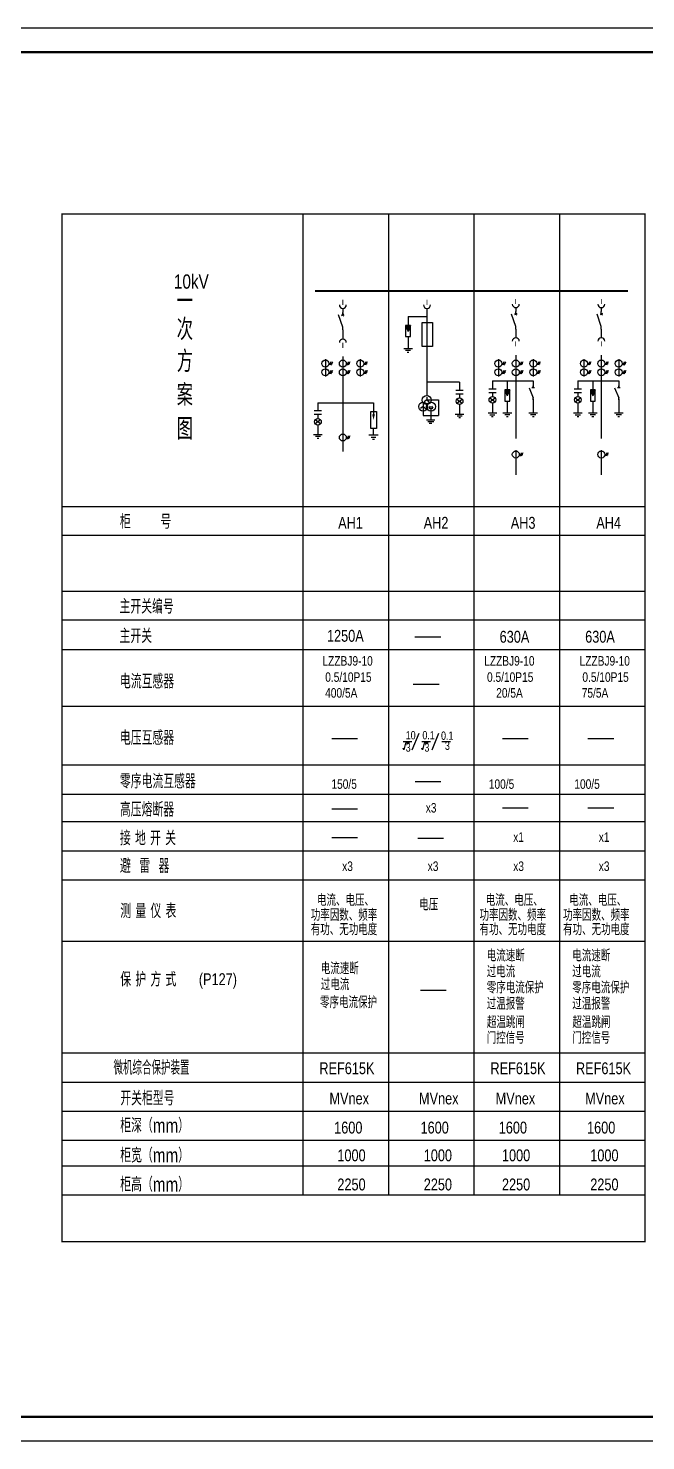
# Model space of a CAD drawing. Extents: x 562591 to 1355713, y 459382 to 835216.
# Drawn here: x 742557 to 768551, y 644552 to 703952 of the extents above; entities that cross this region are included whole.
import ezdxf

# ---------------------------------------------------------------- set-up
doc = ezdxf.new("R2010")
doc.units = 0
doc.header["$LTSCALE"] = 1000
doc.header["$MEASUREMENT"] = 0
for name, color, linetype in [('1', 8, 'Continuous'), ('A', 7, 'Continuous'), ('EQUIP', 3, 'Continuous'), ('TEL_TITLE', 7, 'Continuous'), ('WIRE-照明', 1, 'Continuous'), ('公共标注层', 8, 'Continuous'), ('动力平面导线层', 3, 'Continuous')]:
    doc.layers.add(name, color=color, linetype=linetype)
doc.layers.add('E-LIGH-INN-TEXT', color=7, linetype='Continuous', lineweight=25)
doc.styles.add('fs', font='fszk.shx', dxfattribs={"width": 0.8, "bigfont": 'hztxt.shx'})
doc.styles.add('H1', font='jrs.shx', dxfattribs={"width": 0.7, "bigfont": 'jhz.shx'})
doc.styles.add('HZLZB', font='txt', dxfattribs={"width": 0.666667, "bigfont": 'hztxt'})

msp = doc.modelspace()

# ---------------------------------------------------------------- linework, layer by layer
at = {"color": 7}
for p, q in [((754117, 696125), (754117, 684934)), ((757717, 696136), (757717, 654881)), ((757717, 696136), (757717, 654881)), ((761317, 696136), (761317, 654881)), ((764917, 696136), (764917, 654881)), ((768517, 696136), (768517, 654881)), ((754117, 684934), (754117, 654881)), ((743981, 683846), (768517, 683846)), ((768517, 682621), (743981, 682621)), ((768517, 680263), (743981, 680263)), ((768517, 679054), (743981, 679054)), ((758833, 678353), (759920, 678353)), ((768517, 677813), (743981, 677813)), ((758764, 676375), (759851, 676375)), ((768517, 675433), (743981, 675433)), ((755333, 674089), (756420, 674089)), ((762516, 674089), (763602, 674089)), ((766116, 674089), (767202, 674089)), ((768517, 672961), (743981, 672961)), ((758842, 672275), (759929, 672275)), ((768517, 671736), (743981, 671736)), ((755333, 671123), (756420, 671123)), ((762516, 671166), (763602, 671166)), ((766116, 671166), (767202, 671166)), ((768517, 670583), (743981, 670583)), ((755333, 669920), (756420, 669920)), ((758952, 669889), (760039, 669889)), ((768517, 669350), (743981, 669350)), ((768517, 668125), (743981, 668125)), ((768517, 668125), (743981, 668125)), ((768517, 665551), (743981, 665551)), ((759068, 663499), (760155, 663499)), ((743981, 660860), (768517, 660860)), ((743981, 659635), (768517, 659635)), ((743981, 658410), (768517, 658410)), ((743981, 658410), (768517, 658410)), ((768517, 657185), (743981, 657185)), ((768517, 656105), (743981, 656105)), ((768517, 654881), (743981, 654881))]:
    msp.add_line(p, q, dxfattribs=at)
at = {"color": 0}
for p, q in [((763080, 691927), (763080, 692037)), ((766680, 691927), (766680, 692037)), ((755799, 691380), (755620, 691894)), ((755847, 691927), (755750, 691863)), ((755750, 691921), (755847, 691864)), ((763080, 691413), (762902, 691927)), ((763128, 691961), (763032, 691897)), ((763032, 691955), (763128, 691898)), ((766680, 691413), (766502, 691927)), ((766728, 691961), (766632, 691897)), ((766632, 691955), (766728, 691898)), ((758360, 690484), (758726, 690484)), ((758433, 690410), (758653, 690410)), ((758506, 690337), (758580, 690337)), ((755211, 689852), (755358, 689852)), ((755299, 689925), (755226, 689779)), ((755358, 689925), (755285, 689779)), ((755945, 689852), (756092, 689852)), ((756033, 689925), (755960, 689779)), ((756092, 689925), (756019, 689779)), ((756679, 689852), (756826, 689852)), ((756767, 689925), (756694, 689779)), ((756826, 689925), (756753, 689779)), ((762493, 689852), (762640, 689852)), ((762581, 689925), (762508, 689779)), ((762640, 689925), (762566, 689779)), ((763227, 689852), (763374, 689852)), ((763315, 689925), (763242, 689779)), ((763374, 689925), (763300, 689779)), ((763961, 689852), (764108, 689852)), ((764049, 689925), (763976, 689779)), ((764108, 689925), (764034, 689779)), ((766093, 689852), (766240, 689852)), ((766181, 689925), (766108, 689779)), ((766240, 689925), (766166, 689779)), ((766827, 689852), (766974, 689852)), ((766915, 689925), (766842, 689779)), ((766974, 689925), (766900, 689779)), ((767561, 689852), (767708, 689852)), ((767649, 689925), (767576, 689779)), ((767708, 689925), (767634, 689779)), ((755211, 689485), (755358, 689485)), ((755299, 689559), (755226, 689412)), ((755358, 689559), (755285, 689412)), ((755945, 689485), (756092, 689485)), ((756033, 689559), (755960, 689412)), ((756092, 689559), (756019, 689412)), ((756679, 689485), (756826, 689485)), ((756767, 689559), (756694, 689412)), ((756826, 689559), (756753, 689412)), ((762493, 689485), (762640, 689485)), ((762581, 689559), (762508, 689412)), ((762640, 689559), (762566, 689412)), ((763227, 689485), (763374, 689485)), ((763315, 689559), (763242, 689412)), ((763374, 689559), (763300, 689412)), ((763961, 689485), (764108, 689485)), ((764049, 689559), (763976, 689412)), ((764108, 689559), (764034, 689412)), ((766093, 689485), (766240, 689485)), ((766181, 689559), (766108, 689412)), ((766240, 689559), (766166, 689412)), ((766827, 689485), (766974, 689485)), ((766915, 689559), (766842, 689412)), ((766974, 689559), (766900, 689412)), ((767561, 689485), (767708, 689485)), ((767649, 689559), (767576, 689412)), ((767708, 689559), (767634, 689412)), ((760560, 688733), (760869, 688733)), ((760560, 688583), (760869, 688583)), ((761939, 688789), (762248, 688789)), ((761939, 688639), (762248, 688639)), ((763636, 688824), (763812, 688413)), ((763871, 688824), (763754, 688824)), ((765539, 688789), (765848, 688789)), ((765539, 688639), (765848, 688639)), ((767236, 688824), (767412, 688413)), ((767471, 688824), (767354, 688824)), ((754906, 687864), (754597, 687864)), ((760602, 688189), (760827, 688358)), ((760602, 688358), (760827, 688189)), ((761981, 688245), (762206, 688414)), ((761981, 688414), (762206, 688245)), ((765581, 688245), (765806, 688414)), ((765581, 688414), (765806, 688245)), ((754906, 687714), (754597, 687714)), ((754864, 687320), (754639, 687489)), ((754864, 687489), (754639, 687320)), ((756972, 687126), (756972, 687841)), ((756972, 687841), (757210, 687841)), ((757210, 687841), (757210, 687126)), ((760531, 687724), (760898, 687724)), ((760605, 687651), (760825, 687651)), ((760678, 687577), (760751, 687577)), ((761910, 687773), (762277, 687773)), ((761983, 687700), (762204, 687700)), ((762057, 687626), (762130, 687626)), ((762539, 687778), (762906, 687778)), ((762613, 687704), (762833, 687704)), ((762686, 687631), (762759, 687631)), ((763629, 687778), (763996, 687778)), ((763702, 687704), (763922, 687704)), ((763776, 687631), (763849, 687631)), ((765510, 687773), (765877, 687773)), ((765583, 687700), (765804, 687700)), ((765657, 687626), (765730, 687626)), ((766139, 687778), (766506, 687778)), ((766213, 687704), (766433, 687704)), ((766286, 687631), (766359, 687631)), ((767229, 687778), (767596, 687778)), ((767302, 687704), (767522, 687704)), ((767376, 687631), (767449, 687631)), ((754935, 686851), (754568, 686851)), ((754862, 686778), (754642, 686778)), ((754788, 686704), (754715, 686704)), ((755945, 686742), (756092, 686742)), ((756033, 686815), (755960, 686668)), ((756092, 686815), (756019, 686668)), ((756900, 686857), (757282, 686857)), ((757210, 687126), (756972, 687126)), ((756996, 686762), (757186, 686762)), ((757043, 686667), (757139, 686667)), ((763315, 686099), (763242, 685952)), ((763374, 686099), (763300, 685952)), ((766915, 686099), (766842, 685952)), ((766974, 686099), (766900, 685952)), ((763227, 686026), (763374, 686026)), ((766827, 686026), (766974, 686026))]:
    msp.add_line(p, q, dxfattribs=at)
at = {"color": 7, "const_width": 60}
msp.add_lwpolyline([(743981, 696136), (768517, 696136), (768517, 652920), (743981, 652920)], close=True, dxfattribs=at)
at = {"color": 0}
msp.add_lwpolyline([(757091, 687722, 119, 0, 0), (757091, 687483, 0, 0, 0)], format="xyseb", dxfattribs=at)
for centre, radius in [((755065, 689852), 147), ((755799, 689852), 147), ((756532, 689852), 147), ((762346, 689852), 147), ((763080, 689852), 147), ((763814, 689852), 147), ((765946, 689852), 147), ((766680, 689852), 147), ((767414, 689852), 147), ((755065, 689485), 147), ((755799, 689485), 147), ((756532, 689485), 147), ((762346, 689485), 147), ((763080, 689485), 147), ((763814, 689485), 147), ((765946, 689485), 147), ((766680, 689485), 147), ((767414, 689485), 147), ((762094, 688329), 141), ((765694, 688329), 141), ((760715, 688273), 141), ((754752, 687404), 141), ((755799, 686742), 147), ((763080, 686026), 147), ((766680, 686026), 147)]:
    msp.add_circle(centre, radius, dxfattribs=at)
for centre, start, end in [((755799, 692317), 180, 0), ((759341, 692317), 180, 0), ((763080, 692351), 180, 0), ((766680, 692351), 180, 0), ((755799, 690731), 0, 180), ((763080, 690790), 0, 180), ((766680, 690790), 0, 180)]:
    msp.add_arc(centre, 147, start, end, dxfattribs=at)
at = {"layer": '1', "color": 0, "lineweight": -3}
for p, q in [((759327, 687488), (759676, 687488)), ((759380, 687420), (759626, 687420)), ((759438, 687351), (759547, 687351))]:
    msp.add_line(p, q, dxfattribs=at)
at = {"layer": 'A', "color": 0, "lineweight": -3}
for centre in [(759331, 688318), (759180, 688041), (759511, 688041)]:
    msp.add_circle(centre, 188, dxfattribs=at)
at = {"layer": 'E-LIGH-INN-TEXT', "linetype": 'Continuous'}
for p, q in [((759180, 688041), (759073, 687963)), ((759180, 688156), (759180, 688041)), ((759180, 688041), (759287, 687963)), ((759180, 688041), (759180, 687662)), ((759333, 688322), (759226, 688244)), ((759333, 688437), (759333, 688322)), ((759333, 688322), (759440, 688244)), ((759333, 688322), (759829, 688322)), ((759469, 688060), (759422, 687980)), ((759422, 687980), (759582, 687980)), ((759502, 687980), (759502, 687488)), ((759535, 688060), (759582, 687980)), ((759829, 688322), (759829, 687662)), ((759180, 687662), (759829, 687662))]:
    msp.add_line(p, q, dxfattribs=at)
msp.add_lwpolyline([(759144, 691578), (759574, 691578), (759574, 690574), (759144, 690574)], close=True, dxfattribs=at)
at = {"layer": 'EQUIP', "color": 0, "linetype": 'Continuous', "lineweight": -3}
for p, q in [((758996, 674295), (758702, 673589)), ((759833, 674295), (759539, 673589)), ((758333, 673956), (758700, 673956)), ((758367, 673606), (758335, 673671)), ((758439, 673883), (758367, 673606)), ((758602, 673883), (758439, 673883)), ((759120, 673956), (759487, 673956)), ((759154, 673606), (759122, 673671)), ((759225, 673883), (759154, 673606)), ((759389, 673883), (759225, 673883)), ((759966, 673956), (760333, 673956))]:
    msp.add_line(p, q, dxfattribs=at)
at = {"layer": 'TEL_TITLE'}
msp.add_lwpolyline([(691192, 644552), (817292, 644552), (817292, 703952), (691192, 703952)], close=True, dxfattribs=at)
at = {"layer": 'TEL_TITLE', "const_width": 100}
msp.add_lwpolyline([(693692, 645552), (816292, 645552), (816292, 702952), (693692, 702952)], close=True, dxfattribs=at)
at = {"layer": 'WIRE-照明'}
msp.add_line((758543, 691826), (759341, 691826), dxfattribs=at)
at = {"layer": '公共标注层', "color": 0}
for p, q in [((758439, 691456), (758543, 691204)), ((758647, 691456), (758543, 691204)), ((762619, 688750), (762723, 688497)), ((762827, 688750), (762723, 688497)), ((766219, 688750), (766323, 688497)), ((766427, 688750), (766323, 688497))]:
    msp.add_line(p, q, dxfattribs=at)
for points in [[(758439, 690983), (758647, 690983), (758647, 691456), (758439, 691456)], [(762619, 688276), (762827, 688276), (762827, 688750), (762619, 688750)], [(766219, 688276), (766427, 688276), (766427, 688750), (766219, 688750)]]:
    msp.add_lwpolyline(points, close=True, dxfattribs=at)
for points in [[(758439, 691456), (758543, 691204), (758647, 691456)], [(762619, 688750), (762723, 688497), (762827, 688750)], [(766219, 688750), (766323, 688497), (766427, 688750)]]:
    msp.add_solid(points, dxfattribs=at)
at = {"layer": '动力平面导线层'}
for p, q in [((755799, 692171), (755799, 692004)), ((763080, 692204), (763080, 692037)), ((766680, 692204), (766680, 692037)), ((755799, 691893), (755799, 692004)), ((755799, 691270), (755799, 691380)), ((755799, 691270), (755799, 690903)), ((763080, 691303), (763080, 691413)), ((763080, 691303), (763080, 690936)), ((766680, 691303), (766680, 691413)), ((766680, 691303), (766680, 690936)), ((755065, 690036), (755065, 689302)), ((755799, 690144), (755799, 686151)), ((755799, 690036), (755799, 689302)), ((756532, 690036), (756532, 689302)), ((762346, 690036), (762346, 689302)), ((763080, 690203), (763080, 686703)), ((763080, 690036), (763080, 689302)), ((763814, 690036), (763814, 689302)), ((765946, 690036), (765946, 689302)), ((766680, 690203), (766680, 686703)), ((766680, 690036), (766680, 689302)), ((767414, 690036), (767414, 689302)), ((762094, 689120), (763812, 689120)), ((762094, 689120), (762094, 688789)), ((762723, 689120), (762723, 688750)), ((763812, 689120), (763812, 688824)), ((763812, 689106), (763812, 689108)), ((765694, 689120), (767412, 689120)), ((765694, 689120), (765694, 688789)), ((766323, 689120), (766323, 688750)), ((767412, 689120), (767412, 688824)), ((767412, 689106), (767412, 689108)), ((762094, 688639), (762094, 688564)), ((762094, 688564), (762094, 688470)), ((763812, 688824), (763812, 688912)), ((765694, 688639), (765694, 688564)), ((765694, 688564), (765694, 688470)), ((767412, 688824), (767412, 688912)), ((754752, 688198), (754752, 687864)), ((754752, 688198), (755799, 688198)), ((755169, 688198), (757091, 688198)), ((757091, 688198), (757091, 687841)), ((762094, 688188), (762094, 688094)), ((762094, 688144), (762094, 687773)), ((762723, 688276), (762723, 687778)), ((762723, 688163), (762723, 688141)), ((763812, 688325), (763812, 688413)), ((763812, 688365), (763812, 687778)), ((765694, 688188), (765694, 688094)), ((765694, 688144), (765694, 687773)), ((766323, 688276), (766323, 687778)), ((766323, 688163), (766323, 688141)), ((767412, 688325), (767412, 688413)), ((767412, 688365), (767412, 687778)), ((754752, 687714), (754752, 687639)), ((754752, 687639), (754752, 687545)), ((754752, 687263), (754752, 687169)), ((757091, 687841), (757091, 687722)), ((754752, 687219), (754752, 686851)), ((757091, 686857), (757091, 687126)), ((763080, 686213), (763080, 685169)), ((763080, 686209), (763080, 685741)), ((766680, 686213), (766680, 685169)), ((766680, 686209), (766680, 685741))]:
    msp.add_line(p, q, dxfattribs=at)
at = {"layer": '动力平面导线层', "color": 1}
for p, q in [((759341, 692171), (759341, 690878)), ((758543, 691826), (758543, 691456)), ((758543, 690983), (758543, 690484)), ((758543, 690869), (758543, 690848)), ((759341, 690878), (759330, 688506)), ((760715, 689071), (759341, 689071)), ((760715, 689071), (760715, 688733)), ((760715, 688583), (760715, 688508)), ((760715, 688508), (760715, 688414)), ((760715, 688132), (760715, 688038)), ((760715, 688088), (760715, 687724))]:
    msp.add_line(p, q, dxfattribs=at)
at = {"layer": '动力平面导线层', "const_width": 73.4}
msp.add_lwpolyline([(754629, 692904), (767802, 692904)], dxfattribs=at)
at = {"layer": '动力平面导线层'}
for points in [[(755799, 692904, 0, 0, 0), (755799, 692317, 29.4, 29.4, 0), (755799, 692537, 29.4, 29.4, 0)], [(763080, 692938, 0, 0, 0), (763080, 692351, 29.4, 29.4, 0), (763080, 692571, 29.4, 29.4, 0)], [(766680, 692938, 0, 0, 0), (766680, 692351, 29.4, 29.4, 0), (766680, 692571, 29.4, 29.4, 0)], [(755799, 690144, 0, 0, 0), (755799, 690731, 29.4, 29.4, 0), (755799, 690511, 29.4, 29.4, 0)], [(763080, 690203, 0, 0, 0), (763080, 690790, 29.4, 29.4, 0), (763080, 690569, 29.4, 29.4, 0)], [(766680, 690203, 0, 0, 0), (766680, 690790, 29.4, 29.4, 0), (766680, 690569, 29.4, 29.4, 0)], [(763080, 685969, 0, 0, 0), (763080, 686226, 0, 220, 0), (763080, 686446, 0, 0, 0), (763080, 686703, 0, 0, 0)], [(766680, 685969, 0, 0, 0), (766680, 686226, 0, 220, 0), (766680, 686446, 0, 0, 0), (766680, 686703, 0, 0, 0)]]:
    msp.add_lwpolyline(points, format="xyseb", dxfattribs=at)
at = {"layer": '动力平面导线层', "color": 1}
msp.add_lwpolyline([(759341, 692904, 0, 0, 0), (759341, 692317, 29.4, 29.4, 0), (759341, 692537, 29.4, 29.4, 0)], format="xyseb", dxfattribs=at)

# ---------------------------------------------------------------- texts
at = {"color": 7}
for s, height, style, width, p in [('10kV', 600, 'H1', 0.8, (748692, 693000)), ('一', 900, 'H1', 0.8, (748808, 692025)), ('次', 900, 'H1', 0.8, (748808, 690837)), ('方', 900, 'H1', 0.8, (748808, 689491)), ('案', 900, 'H1', 0.8, (748808, 688083)), ('图', 900, 'H1', 0.8, (748808, 686654)), ('柜       号', 600, 'H1', 0.8, (746417, 682902)), ('AH1', 500, 'H1', 0.8, (755603, 682903)), ('AH2', 500, 'H1', 0.8, (759203, 682903)), ('AH3', 500, 'H1', 0.8, (762868, 682903)), ('AH4', 500, 'H1', 0.8, (766468, 682903)), ('主开关编号', 600, 'H1', 0.8, (746401, 679334)), ('主开关', 600, 'H1', 0.8, (746401, 678094)), ('1250A', 500, 'H1', 0.8, (755132, 678152)), ('630A', 500, 'H1', 0.8, (762400, 678113)), ('630A', 500, 'H1', 0.8, (766000, 678113)), ('LZZBJ9-10', 400, 'H1', 0.8, (754942, 677148)), ('LZZBJ9-10', 400, 'H1', 0.8, (761751, 677148)), ('LZZBJ9-10', 400, 'H1', 0.8, (765765, 677148)), ('电流互感器', 600, 'H1', 0.8, (746417, 676186)), ('0.5/10P15', 400, 'H1', 0.8, (755058, 676467)), ('0.5/10P15', 400, 'H1', 0.8, (761868, 676467)), ('0.5/10P15', 400, 'H1', 0.8, (765882, 676467)), ('400/5A', 400, 'H1', 0.8, (755055, 675802)), ('20/5A', 400, 'H1', 0.8, (762255, 675802)), ('75/5A', 400, 'H1', 0.8, (765855, 675802)), ('电压互感器', 600, 'H1', 0.8, (746417, 673811)), ('零序电流互感器', 600, 'H1', 0.8, (746417, 671984)), ('150/5', 400, 'H1', 0.8, (755319, 671968)), ('100/5', 400, 'H1', 0.8, (761944, 671968)), ('100/5', 400, 'H1', 0.8, (765544, 671968)), ('高压熔断器', 600, 'H1', 0.8, (746417, 670796)), ('x3', 400, 'H1', 0.8, (759289, 670971)), ('接 地 开 关', 600, 'H1', 0.8, (746417, 669594)), ('x1', 400, 'H1', 0.8, (762971, 669738)), ('x1', 400, 'H1', 0.8, (766571, 669738)), ('避  雷  器', 600, 'H1', 0.8, (746417, 668424)), ('x3', 400, 'H1', 0.8, (755771, 668513)), ('x3', 400, 'H1', 0.8, (759371, 668513)), ('x3', 400, 'H1', 0.8, (762971, 668513)), ('x3', 400, 'H1', 0.8, (766571, 668513)), ('测 量 仪 表', 600, 'H1', 0.8, (746432, 666530)), ('电流、电压、', 500, 'H1', 0.8, (754711, 667039)), ('电压', 500, 'H1', 0.8, (759016, 666853)), ('电流、电压、', 500, 'H1', 0.8, (761816, 667039)), ('电流、电压、', 500, 'H1', 0.8, (765330, 667039)), ('功率因数、频率', 500, 'H1', 0.8, (754449, 666413)), ('功率因数、频率', 500, 'H1', 0.8, (761553, 666413)), ('功率因数、频率', 500, 'H1', 0.8, (765068, 666413)), ('有功、无功电度', 500, 'H1', 0.8, (754449, 665808)), ('有功、无功电度', 500, 'H1', 0.8, (761553, 665808)), ('有功、无功电度', 500, 'H1', 0.8, (765068, 665808)), ('电流速断', 500, 'H1', 0.8, (754872, 664166)), ('电流速断', 500, 'H1', 0.8, (761857, 664707)), ('电流速断', 500, 'H1', 0.8, (765457, 664707)), ('保 护 方 式', 600, 'H1', 0.8, (746432, 663654)), ('(P127)', 500, 'H1', 0.8, (749738, 663712)), ('过电流', 500, 'H1', 0.8, (761857, 664035)), ('过电流', 500, 'H1', 0.8, (765457, 664035)), ('过电流', 500, 'H1', 0.8, (754872, 663494)), ('零序电流保护', 500, 'H1', 0.8, (761857, 663363)), ('零序电流保护', 500, 'H1', 0.8, (765457, 663363)), ('零序电流保护', 500, 'H1', 0.8, (754839, 662741)), ('过温报警', 500, 'H1', 0.8, (761857, 662684)), ('过温报警', 500, 'H1', 0.8, (765457, 662684)), ('超温跳闸', 500, 'H1', 0.8, (761864, 661907)), ('超温跳闸', 500, 'H1', 0.8, (765464, 661907)), ('门控信号', 500, 'H1', 0.8, (761855, 661245)), ('门控信号', 500, 'H1', 0.8, (765455, 661245)), ('微机综合保护装置', 600, 'HZLZB', 0.666667, (746145, 659942)), ('REF615K', 500, 'H1', 0.8, (754812, 659966)), ('REF615K', 500, 'H1', 0.8, (762012, 659966)), ('REF615K', 500, 'H1', 0.8, (765612, 659966)), ('开关柜型号', 600, 'H1', 0.8, (746432, 658654)), ('MVnex', 500, 'H1', 0.8, (755236, 658697)), ('MVnex', 500, 'H1', 0.8, (759005, 658697)), ('MVnex', 500, 'H1', 0.8, (762233, 658697)), ('MVnex', 500, 'H1', 0.8, (765998, 658697)), ('柜深（mm）', 600, 'H1', 0.8, (746432, 657508)), ('1600', 500, 'H1', 0.8, (755434, 657472)), ('1600', 500, 'H1', 0.8, (759070, 657472)), ('1600', 500, 'H1', 0.8, (762362, 657472)), ('1600', 500, 'H1', 0.8, (766079, 657472)), ('柜宽（mm）', 600, 'H1', 0.8, (746432, 656256)), ('1000', 500, 'H1', 0.8, (755569, 656305)), ('1000', 500, 'H1', 0.8, (759205, 656305)), ('1000', 500, 'H1', 0.8, (762497, 656305)), ('1000', 500, 'H1', 0.8, (766214, 656305)), ('柜高（mm）', 600, 'H1', 0.8, (746432, 655031)), ('2250', 500, 'H1', 0.8, (755569, 655080)), ('2250', 500, 'H1', 0.8, (759205, 655080)), ('2250', 500, 'H1', 0.8, (762497, 655080)), ('2250', 500, 'H1', 0.8, (766214, 655080))]:
    msp.add_text(s, height=height, dxfattribs=dict(at, style=style, width=width)).set_placement(p)
at = {"layer": 'EQUIP', "color": 0, "linetype": 'Continuous', "lineweight": -3, "style": 'fs', "width": 0.8}
for s, p in [('10', (758447, 674047)), ('0.1', (759148, 674048)), ('0.1', (759934, 674028)), ('3', (758447, 673530)), ('3', (759234, 673530)), ('3', (760095, 673606))]:
    msp.add_text(s, height=350, dxfattribs=at).set_placement(p)

doc.saveas('drawing.dxf')
